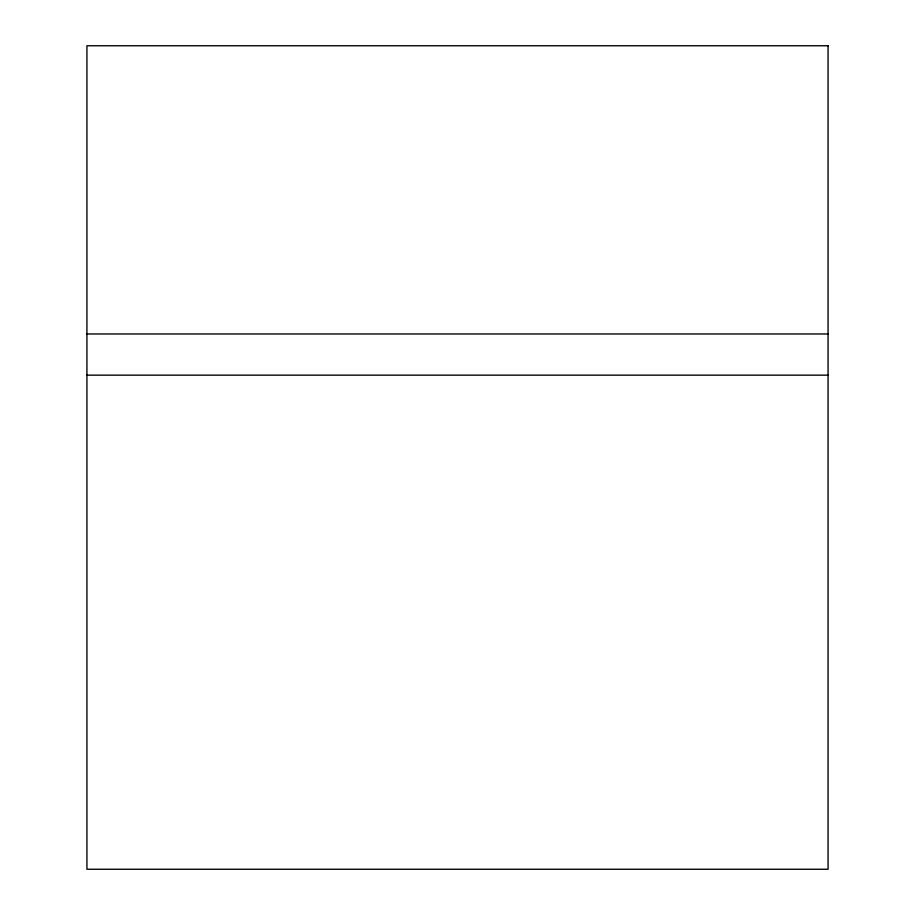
<?xml version="1.0" encoding="UTF-8"?>
<svg xmlns="http://www.w3.org/2000/svg" width="915" height="915" viewBox="0 0 915 915"><rect width="100%" height="100%" fill="white"/><g stroke="black" fill="none" stroke-linecap="round" stroke-linejoin="round"><path stroke-width="1.37" d="M86.925 333.975L828.075 333.975M86.925 375.15L828.075 375.15M828.075 45.75L86.925 45.75L86.925 869.25L828.075 869.25L828.075 45.75"/></g></svg>
